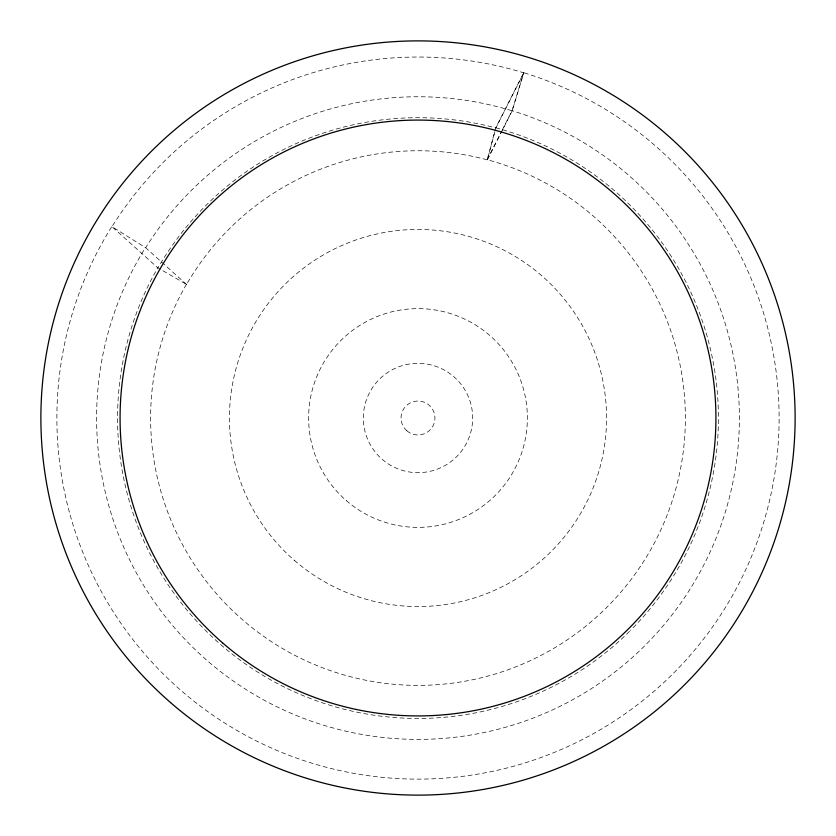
<?xml version="1.0" encoding="UTF-8"?>
<svg xmlns="http://www.w3.org/2000/svg" width="836" height="836" viewBox="0 0 836 836"><rect width="100%" height="100%" fill="white"/><g stroke="black" fill="none" stroke-linecap="round" stroke-linejoin="round"><path stroke-width="0.63" stroke-dasharray="4.18 3.13" d="M186.438 284.303A267.395 267.395 0 0 0 304.994 660.335A267.395 267.395 0 0 0 669.26 509.448A267.395 267.395 0 0 0 487.21 159.718L495.758 127.803L523.691 72.701A361.11 361.11 0 0 1 752.776 553.38A361.11 361.11 0 0 1 253.956 739.703A361.11 361.11 0 0 1 111.815 226.546L145.631 247.749A321.39 321.39 0 0 1 512.196 110.833L523.817 72.847A361.11 361.11 0 0 0 111.951 226.692M629.539 631.347A300.438 300.438 0 0 1 157.816 267.781L186.564 284.449A267.395 267.395 0 0 1 487.336 159.864L494.902 131.628M502.237 130.071L512.06 110.686L523.691 72.701M523.817 72.847L495.884 127.95A300.438 300.438 0 0 0 157.941 267.928L111.815 226.546M487.21 159.718L501.652 131.21M487.336 159.864L512.196 110.833M186.564 284.449L145.495 247.602A321.39 321.39 0 0 0 272.003 704.32A321.39 321.39 0 0 0 715.95 538.488A321.39 321.39 0 0 0 512.06 110.686M495.758 127.803A300.438 300.438 0 0 1 630.438 630.438M294.262 560.277A188.56 188.56 0 0 0 603.08 454.021A188.56 188.56 0 0 0 356.659 239.702A188.56 188.56 0 0 0 294.262 560.277M406.871 430.791A16.95 16.95 0 0 0 434.636 421.24A16.95 16.95 0 0 0 412.482 401.97A16.95 16.95 0 0 0 406.871 430.791M346.229 500.524A109.359 109.359 0 0 0 525.353 438.89A109.359 109.359 0 0 0 382.418 314.587A109.359 109.359 0 0 0 346.229 500.524M382.115 459.257A54.685 54.685 0 0 0 471.671 428.45A54.685 54.685 0 0 0 400.214 366.293A54.685 54.685 0 0 0 382.115 459.257"/><path stroke-width="1.25" d="M170.523 702.553A377.109 377.109 0 0 0 788.17 490.042A377.109 377.109 0 0 0 295.307 61.404A377.109 377.109 0 0 0 170.523 702.553M222.491 642.8A297.919 297.919 0 0 0 710.433 474.911A297.919 297.919 0 0 0 321.076 136.289A297.919 297.919 0 0 0 222.491 642.8"/></g></svg>
